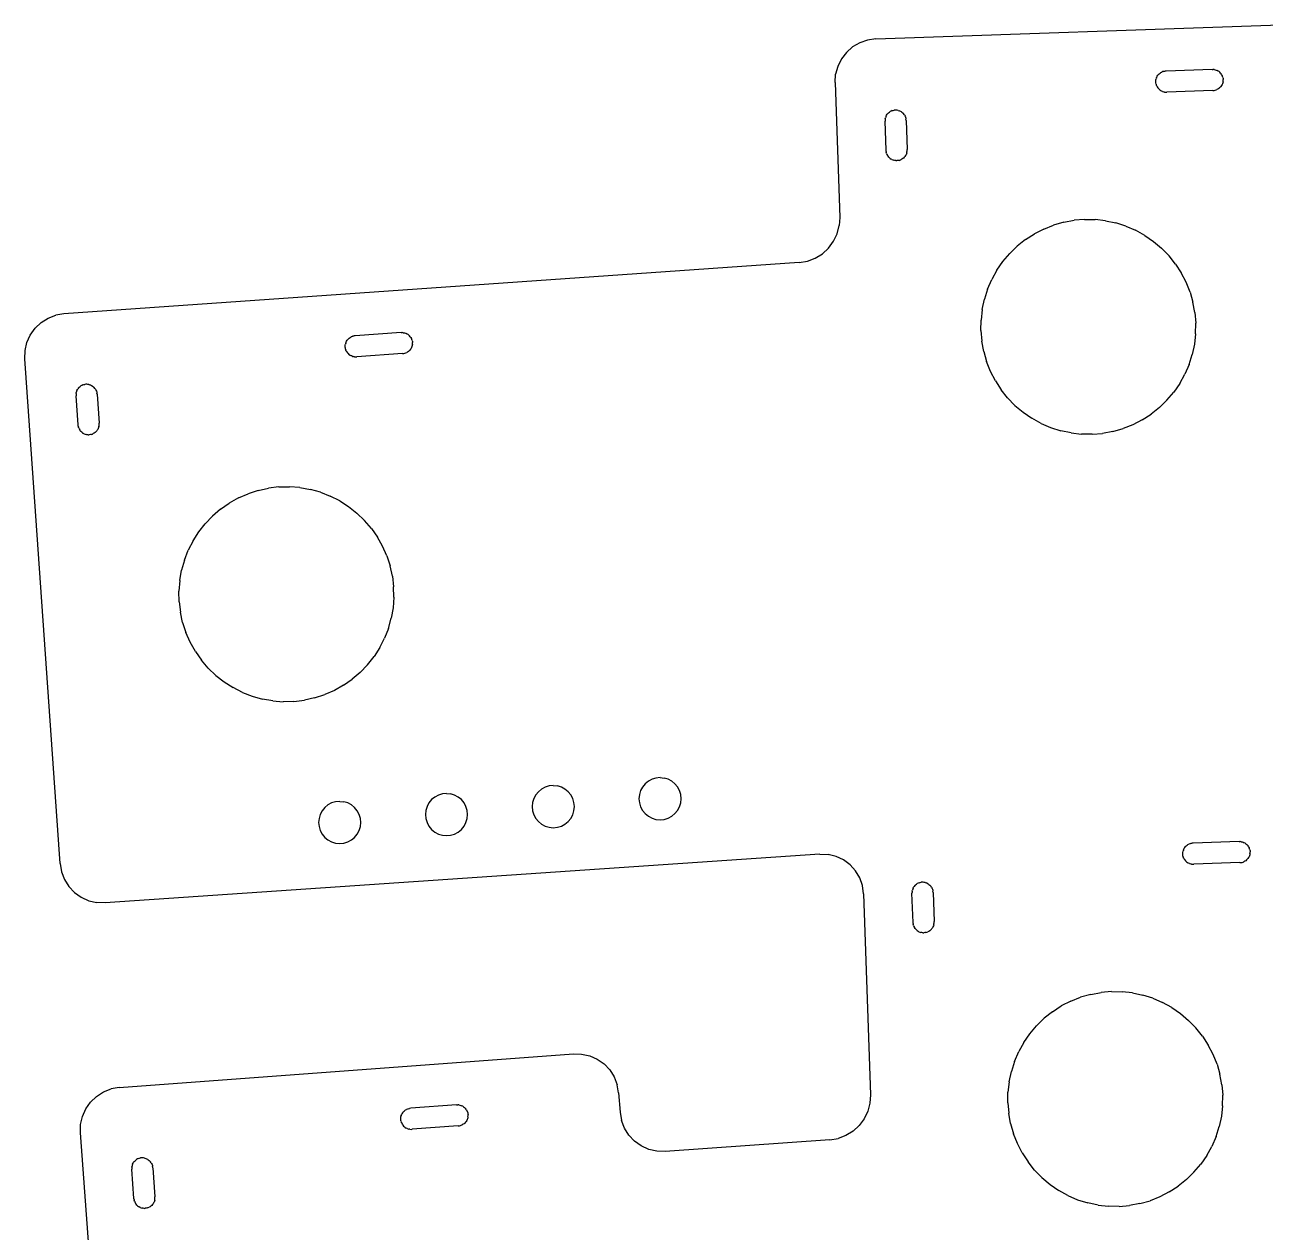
# Model space of a CAD drawing. Extents: x -45 to 62, y -37 to 20.
# Drawn here: x -44.55 to -15.13, y -11.28 to 17.35 of the extents above; entities that cross this region are included whole.
import ezdxf

# ---------------------------------------------------------------- set-up
doc = ezdxf.new("R2010")
doc.units = 0

msp = doc.modelspace()

# ---------------------------------------------------------------- linework, layer by layer
for p, q in [((-24.37, 17.019, 0), (-14.776, 17.354, 0)), ((-24.92, 16.831, 0), (-25.067, 16.701, 0)), ((-24.75, 16.929, 0), (-24.92, 16.831, 0)), ((-24.564, 16.993, 0), (-24.75, 16.929, 0)), ((-24.37, 17.019, 0), (-24.564, 16.993, 0)), ((-25.186, 16.545, 0), (-25.272, 16.369, 0)), ((-25.067, 16.701, 0), (-25.186, 16.545, 0)), ((-25.272, 16.369, 0), (-25.322, 16.18, 0)), ((-17.662, 16.177, 0), (-17.645, 16.194, 0)), ((-17.645, 16.194, 0), (-17.625, 16.21, 0)), ((-17.625, 16.21, 0), (-17.605, 16.223, 0)), ((-17.605, 16.223, 0), (-17.583, 16.234, 0)), ((-17.56, 16.243, 0), (-17.583, 16.234, 0)), ((-17.537, 16.25, 0), (-17.56, 16.243, 0)), ((-17.537, 16.25, 0), (-17.513, 16.255, 0)), ((-17.483, 16.257, 0), (-17.513, 16.255, 0)), ((-16.394, 16.295, 0), (-17.483, 16.257, 0)), ((-16.394, 16.295, 0), (-16.364, 16.295, 0)), ((-16.34, 16.292, 0), (-16.364, 16.295, 0)), ((-16.34, 16.292, 0), (-16.316, 16.287, 0)), ((-16.316, 16.287, 0), (-16.293, 16.279, 0)), ((-16.293, 16.279, 0), (-16.27, 16.27, 0)), ((-16.249, 16.258, 0), (-16.27, 16.27, 0)), ((-16.229, 16.244, 0), (-16.249, 16.258, 0)), ((-16.229, 16.244, 0), (-16.21, 16.228, 0)), ((-16.193, 16.211, 0), (-16.21, 16.228, 0)), ((-16.177, 16.191, 0), (-16.193, 16.211, 0)), ((-16.164, 16.171, 0), (-16.177, 16.191, 0)), ((-25.335, 15.984, 0), (-25.322, 16.18, 0)), ((-25.335, 15.984, 0), (-25.223, 12.788, 0)), ((-17.729, 16.023, 0), (-17.726, 16.047, 0)), ((-17.729, 15.998, 0), (-17.729, 16.023, 0)), ((-17.727, 15.974, 0), (-17.729, 15.998, 0)), ((-17.723, 15.95, 0), (-17.727, 15.974, 0)), ((-17.726, 16.047, 0), (-17.721, 16.071, 0)), ((-17.723, 15.95, 0), (-17.716, 15.926, 0)), ((-17.713, 16.094, 0), (-17.721, 16.071, 0)), ((-17.707, 15.903, 0), (-17.716, 15.926, 0)), ((-17.713, 16.094, 0), (-17.704, 16.117, 0)), ((-17.707, 15.903, 0), (-17.696, 15.882, 0)), ((-17.704, 16.117, 0), (-17.692, 16.138, 0)), ((-17.692, 16.138, 0), (-17.678, 16.159, 0)), ((-17.678, 16.159, 0), (-17.662, 16.177, 0)), ((-16.182, 15.894, 0), (-16.197, 15.875, 0)), ((-16.168, 15.914, 0), (-16.182, 15.894, 0)), ((-16.156, 15.935, 0), (-16.168, 15.914, 0)), ((-16.164, 16.171, 0), (-16.153, 16.149, 0)), ((-16.146, 15.958, 0), (-16.156, 15.935, 0)), ((-16.144, 16.126, 0), (-16.153, 16.149, 0)), ((-16.139, 15.981, 0), (-16.146, 15.958, 0)), ((-16.137, 16.103, 0), (-16.144, 16.126, 0)), ((-16.134, 16.005, 0), (-16.139, 15.981, 0)), ((-16.137, 16.103, 0), (-16.133, 16.079, 0)), ((-16.134, 16.005, 0), (-16.131, 16.03, 0)), ((-16.133, 16.079, 0), (-16.131, 16.054, 0)), ((-16.131, 16.03, 0), (-16.131, 16.054, 0)), ((-17.696, 15.882, 0), (-17.682, 15.861, 0)), ((-17.682, 15.861, 0), (-17.667, 15.842, 0)), ((-17.667, 15.842, 0), (-17.65, 15.824, 0)), ((-17.65, 15.824, 0), (-17.631, 15.809, 0)), ((-17.631, 15.809, 0), (-17.611, 15.795, 0)), ((-17.589, 15.783, 0), (-17.611, 15.795, 0)), ((-17.567, 15.773, 0), (-17.589, 15.783, 0)), ((-17.567, 15.773, 0), (-17.544, 15.766, 0)), ((-17.52, 15.76, 0), (-17.544, 15.766, 0)), ((-17.52, 15.76, 0), (-17.495, 15.758, 0)), ((-17.495, 15.758, 0), (-17.466, 15.757, 0)), ((-16.376, 15.795, 0), (-17.466, 15.757, 0)), ((-16.376, 15.795, 0), (-16.347, 15.798, 0)), ((-16.347, 15.798, 0), (-16.323, 15.802, 0)), ((-16.323, 15.802, 0), (-16.299, 15.809, 0)), ((-16.299, 15.809, 0), (-16.277, 15.818, 0)), ((-16.255, 15.829, 0), (-16.277, 15.818, 0)), ((-16.234, 15.843, 0), (-16.255, 15.829, 0)), ((-16.215, 15.858, 0), (-16.234, 15.843, 0)), ((-16.197, 15.875, 0), (-16.215, 15.858, 0)), ((-24.005, 15.309, 0), (-24.026, 15.298, 0)), ((-23.982, 15.319, 0), (-24.005, 15.309, 0)), ((-23.982, 15.319, 0), (-23.958, 15.325, 0)), ((-23.958, 15.325, 0), (-23.934, 15.33, 0)), ((-23.91, 15.332, 0), (-23.934, 15.33, 0)), ((-23.885, 15.331, 0), (-23.91, 15.332, 0)), ((-23.861, 15.329, 0), (-23.885, 15.331, 0)), ((-23.837, 15.324, 0), (-23.861, 15.329, 0)), ((-23.837, 15.324, 0), (-23.814, 15.316, 0)), ((-23.791, 15.306, 0), (-23.814, 15.316, 0)), ((-23.791, 15.306, 0), (-23.77, 15.295, 0)), ((-24.15, 15.098, 0), (-24.151, 15.069, 0)), ((-24.127, 14.379, 0), (-24.151, 15.069, 0)), ((-24.148, 15.122, 0), (-24.15, 15.098, 0)), ((-24.148, 15.122, 0), (-24.142, 15.146, 0)), ((-24.135, 15.17, 0), (-24.142, 15.146, 0)), ((-24.125, 15.192, 0), (-24.135, 15.17, 0)), ((-24.125, 15.192, 0), (-24.113, 15.214, 0)), ((-24.113, 15.214, 0), (-24.1, 15.234, 0)), ((-24.084, 15.252, 0), (-24.1, 15.234, 0)), ((-24.084, 15.252, 0), (-24.066, 15.27, 0)), ((-24.066, 15.27, 0), (-24.047, 15.285, 0)), ((-24.047, 15.285, 0), (-24.026, 15.298, 0)), ((-23.749, 15.281, 0), (-23.77, 15.295, 0)), ((-23.749, 15.281, 0), (-23.731, 15.265, 0)), ((-23.731, 15.265, 0), (-23.714, 15.247, 0)), ((-23.698, 15.228, 0), (-23.714, 15.247, 0)), ((-23.685, 15.208, 0), (-23.698, 15.228, 0)), ((-23.685, 15.208, 0), (-23.674, 15.186, 0)), ((-23.674, 15.186, 0), (-23.665, 15.163, 0)), ((-23.665, 15.163, 0), (-23.658, 15.139, 0)), ((-23.658, 15.139, 0), (-23.654, 15.115, 0)), ((-23.651, 15.086, 0), (-23.654, 15.115, 0)), ((-23.651, 15.086, 0), (-23.627, 14.396, 0)), ((-24.124, 14.349, 0), (-24.127, 14.379, 0)), ((-24.124, 14.349, 0), (-24.12, 14.325, 0)), ((-24.113, 14.302, 0), (-24.12, 14.325, 0)), ((-24.113, 14.302, 0), (-24.104, 14.279, 0)), ((-24.104, 14.279, 0), (-24.093, 14.257, 0)), ((-24.079, 14.237, 0), (-24.093, 14.257, 0)), ((-24.064, 14.218, 0), (-24.079, 14.237, 0)), ((-24.047, 14.2, 0), (-24.064, 14.218, 0)), ((-24.047, 14.2, 0), (-24.028, 14.184, 0)), ((-24.028, 14.184, 0), (-24.008, 14.17, 0)), ((-23.987, 14.158, 0), (-24.008, 14.17, 0)), ((-23.987, 14.158, 0), (-23.964, 14.149, 0)), ((-23.964, 14.149, 0), (-23.941, 14.141, 0)), ((-23.917, 14.136, 0), (-23.941, 14.141, 0)), ((-23.892, 14.133, 0), (-23.917, 14.136, 0)), ((-23.892, 14.133, 0), (-23.868, 14.133, 0)), ((-23.844, 14.135, 0), (-23.868, 14.133, 0)), ((-23.819, 14.139, 0), (-23.844, 14.135, 0)), ((-23.819, 14.139, 0), (-23.796, 14.146, 0)), ((-23.796, 14.146, 0), (-23.773, 14.155, 0)), ((-23.751, 14.167, 0), (-23.773, 14.155, 0)), ((-23.731, 14.18, 0), (-23.751, 14.167, 0)), ((-23.712, 14.195, 0), (-23.731, 14.18, 0)), ((-23.694, 14.212, 0), (-23.712, 14.195, 0)), ((-23.69, 14.217, 0), (-23.694, 14.212, 0)), ((-23.69, 14.217, 0), (-23.678, 14.231, 0)), ((-23.664, 14.251, 0), (-23.678, 14.231, 0)), ((-23.652, 14.273, 0), (-23.664, 14.251, 0)), ((-23.643, 14.295, 0), (-23.652, 14.273, 0)), ((-23.635, 14.318, 0), (-23.643, 14.295, 0)), ((-23.635, 14.318, 0), (-23.63, 14.342, 0)), ((-23.63, 14.342, 0), (-23.627, 14.367, 0)), ((-23.627, 14.367, 0), (-23.627, 14.396, 0)), ((-25.223, 12.788, 0), (-25.235, 12.591, 0)), ((-19.913, 12.673, 0), (-20.154, 12.603, 0)), ((-19.913, 12.673, 0), (-19.667, 12.718, 0)), ((-19.418, 12.739, 0), (-19.667, 12.718, 0)), ((-19.418, 12.739, 0), (-19.167, 12.735, 0)), ((-18.919, 12.707, 0), (-19.167, 12.735, 0)), ((-18.919, 12.707, 0), (-18.674, 12.655, 0)), ((-18.436, 12.579, 0), (-18.674, 12.655, 0)), ((-25.372, 12.221, 0), (-25.286, 12.4, 0)), ((-25.286, 12.4, 0), (-25.235, 12.591, 0)), ((-20.819, 12.26, 0), (-20.609, 12.396, 0)), ((-20.386, 12.511, 0), (-20.609, 12.396, 0)), ((-20.386, 12.511, 0), (-20.154, 12.603, 0)), ((-18.436, 12.579, 0), (-18.206, 12.48, 0)), ((-17.987, 12.359, 0), (-18.206, 12.48, 0)), ((-17.987, 12.359, 0), (-17.781, 12.217, 0)), ((-25.49, 12.06, 0), (-25.372, 12.221, 0)), ((-21.194, 11.93, 0), (-21.014, 12.104, 0)), ((-20.819, 12.26, 0), (-21.014, 12.104, 0)), ((-17.781, 12.217, 0), (-17.59, 12.056, 0)), ((-25.992, 11.751, 0), (-25.807, 11.821, 0)), ((-25.807, 11.821, 0), (-25.637, 11.926, 0)), ((-25.637, 11.926, 0), (-25.49, 12.06, 0)), ((-21.355, 11.738, 0), (-21.194, 11.93, 0)), ((-17.59, 12.056, 0), (-17.415, 11.876, 0)), ((-17.259, 11.68, 0), (-17.415, 11.876, 0)), ((-26.186, 11.718, 0), (-43.627, 10.498, 0)), ((-26.186, 11.718, 0), (-25.992, 11.751, 0)), ((-21.497, 11.532, 0), (-21.618, 11.313, 0)), ((-21.497, 11.532, 0), (-21.355, 11.738, 0)), ((-17.259, 11.68, 0), (-17.123, 11.47, 0)), ((-21.717, 11.084, 0), (-21.618, 11.313, 0)), ((-17.008, 11.248, 0), (-17.123, 11.47, 0)), ((-16.916, 11.016, 0), (-17.008, 11.248, 0)), ((-21.717, 11.084, 0), (-21.793, 10.845, 0)), ((-16.916, 11.016, 0), (-16.847, 10.775, 0)), ((-21.846, 10.6, 0), (-21.874, 10.352, 0)), ((-21.846, 10.6, 0), (-21.793, 10.845, 0)), ((-16.801, 10.529, 0), (-16.847, 10.775, 0)), ((-44.17, 10.291, 0), (-44.004, 10.396, 0)), ((-44.004, 10.396, 0), (-43.82, 10.466, 0)), ((-43.627, 10.498, 0), (-43.82, 10.466, 0)), ((-21.877, 10.101, 0), (-21.874, 10.352, 0)), ((-16.801, 10.529, 0), (-16.78, 10.28, 0)), ((-44.426, 9.997, 0), (-44.312, 10.157, 0)), ((-44.312, 10.157, 0), (-44.17, 10.291, 0)), ((-35.63, 10.054, 0), (-36.718, 9.978, 0)), ((-35.63, 10.054, 0), (-35.601, 10.054, 0)), ((-35.577, 10.052, 0), (-35.601, 10.054, 0)), ((-35.577, 10.052, 0), (-35.552, 10.048, 0)), ((-35.552, 10.048, 0), (-35.529, 10.041, 0)), ((-35.529, 10.041, 0), (-35.506, 10.032, 0)), ((-35.484, 10.021, 0), (-35.506, 10.032, 0)), ((-35.463, 10.008, 0), (-35.484, 10.021, 0)), ((-35.463, 10.008, 0), (-35.444, 9.993, 0)), ((-21.877, 10.101, 0), (-21.856, 9.852, 0)), ((-16.784, 10.029, 0), (-16.812, 9.781, 0)), ((-16.784, 10.029, 0), (-16.78, 10.28, 0)), ((-44.549, 9.627, 0), (-44.506, 9.818, 0)), ((-44.506, 9.818, 0), (-44.426, 9.997, 0)), ((-36.955, 9.735, 0), (-36.953, 9.759, 0)), ((-36.955, 9.71, 0), (-36.955, 9.735, 0)), ((-36.952, 9.686, 0), (-36.955, 9.71, 0)), ((-36.953, 9.759, 0), (-36.949, 9.783, 0)), ((-36.942, 9.807, 0), (-36.949, 9.783, 0)), ((-36.942, 9.807, 0), (-36.933, 9.83, 0)), ((-36.933, 9.83, 0), (-36.922, 9.852, 0)), ((-36.922, 9.852, 0), (-36.909, 9.872, 0)), ((-36.909, 9.872, 0), (-36.894, 9.892, 0)), ((-36.894, 9.892, 0), (-36.877, 9.909, 0)), ((-36.877, 9.909, 0), (-36.858, 9.925, 0)), ((-36.858, 9.925, 0), (-36.838, 9.939, 0)), ((-36.838, 9.939, 0), (-36.817, 9.951, 0)), ((-36.794, 9.961, 0), (-36.817, 9.951, 0)), ((-36.771, 9.969, 0), (-36.794, 9.961, 0)), ((-36.771, 9.969, 0), (-36.747, 9.974, 0)), ((-36.718, 9.978, 0), (-36.747, 9.974, 0)), ((-35.427, 9.976, 0), (-35.444, 9.993, 0)), ((-35.411, 9.957, 0), (-35.427, 9.976, 0)), ((-35.397, 9.937, 0), (-35.411, 9.957, 0)), ((-35.397, 9.937, 0), (-35.385, 9.916, 0)), ((-35.375, 9.894, 0), (-35.385, 9.916, 0)), ((-35.371, 9.725, 0), (-35.38, 9.702, 0)), ((-35.367, 9.87, 0), (-35.375, 9.894, 0)), ((-35.365, 9.749, 0), (-35.371, 9.725, 0)), ((-35.367, 9.87, 0), (-35.362, 9.846, 0)), ((-35.36, 9.773, 0), (-35.365, 9.749, 0)), ((-35.362, 9.846, 0), (-35.359, 9.822, 0)), ((-35.36, 9.773, 0), (-35.358, 9.797, 0)), ((-35.358, 9.797, 0), (-35.359, 9.822, 0)), ((-21.811, 9.606, 0), (-21.856, 9.852, 0)), ((-16.812, 9.781, 0), (-16.864, 9.536, 0)), ((-44.555, 9.431, 0), (-44.549, 9.627, 0)), ((-43.718, -2.54, 0), (-44.555, 9.431, 0)), ((-36.946, 9.662, 0), (-36.952, 9.686, 0)), ((-36.946, 9.662, 0), (-36.939, 9.639, 0)), ((-36.929, 9.616, 0), (-36.939, 9.639, 0)), ((-36.929, 9.616, 0), (-36.917, 9.595, 0)), ((-36.917, 9.595, 0), (-36.903, 9.575, 0)), ((-36.903, 9.575, 0), (-36.887, 9.556, 0)), ((-36.887, 9.556, 0), (-36.869, 9.539, 0)), ((-36.869, 9.539, 0), (-36.85, 9.524, 0)), ((-36.85, 9.524, 0), (-36.829, 9.511, 0)), ((-36.807, 9.5, 0), (-36.829, 9.511, 0)), ((-36.785, 9.491, 0), (-36.807, 9.5, 0)), ((-36.785, 9.491, 0), (-36.761, 9.484, 0)), ((-36.737, 9.48, 0), (-36.761, 9.484, 0)), ((-36.737, 9.48, 0), (-36.712, 9.478, 0)), ((-36.712, 9.478, 0), (-36.683, 9.479, 0)), ((-35.596, 9.555, 0), (-36.683, 9.479, 0)), ((-35.596, 9.555, 0), (-35.566, 9.558, 0)), ((-35.566, 9.558, 0), (-35.542, 9.564, 0)), ((-35.542, 9.564, 0), (-35.519, 9.571, 0)), ((-35.519, 9.571, 0), (-35.497, 9.581, 0)), ((-35.475, 9.593, 0), (-35.497, 9.581, 0)), ((-35.455, 9.607, 0), (-35.475, 9.593, 0)), ((-35.437, 9.623, 0), (-35.455, 9.607, 0)), ((-35.42, 9.641, 0), (-35.437, 9.623, 0)), ((-35.404, 9.66, 0), (-35.42, 9.641, 0)), ((-35.391, 9.681, 0), (-35.404, 9.66, 0)), ((-35.38, 9.702, 0), (-35.391, 9.681, 0)), ((-21.811, 9.606, 0), (-21.742, 9.366, 0)), ((-16.94, 9.298, 0), (-16.864, 9.536, 0)), ((-21.649, 9.133, 0), (-21.742, 9.366, 0)), ((-21.534, 8.911, 0), (-21.649, 9.133, 0)), ((-16.94, 9.298, 0), (-17.039, 9.068, 0)), ((-43.108, 8.829, 0), (-43.133, 8.826, 0)), ((-43.084, 8.829, 0), (-43.108, 8.829, 0)), ((-43.059, 8.827, 0), (-43.084, 8.829, 0)), ((-43.035, 8.823, 0), (-43.059, 8.827, 0)), ((-21.534, 8.911, 0), (-21.398, 8.701, 0)), ((-17.16, 8.849, 0), (-17.302, 8.643, 0)), ((-17.16, 8.849, 0), (-17.039, 9.068, 0)), ((-43.339, 8.611, 0), (-43.34, 8.587, 0)), ((-43.34, 8.587, 0), (-43.34, 8.557, 0)), ((-43.292, 7.869, 0), (-43.34, 8.557, 0)), ((-43.339, 8.611, 0), (-43.334, 8.635, 0)), ((-43.328, 8.659, 0), (-43.334, 8.635, 0)), ((-43.319, 8.681, 0), (-43.328, 8.659, 0)), ((-43.319, 8.681, 0), (-43.308, 8.703, 0)), ((-43.308, 8.703, 0), (-43.294, 8.724, 0)), ((-43.279, 8.743, 0), (-43.294, 8.724, 0)), ((-43.279, 8.743, 0), (-43.262, 8.761, 0)), ((-43.262, 8.761, 0), (-43.244, 8.777, 0)), ((-43.244, 8.777, 0), (-43.224, 8.791, 0)), ((-43.202, 8.803, 0), (-43.224, 8.791, 0)), ((-43.18, 8.813, 0), (-43.202, 8.803, 0)), ((-43.18, 8.813, 0), (-43.156, 8.82, 0)), ((-43.156, 8.82, 0), (-43.133, 8.826, 0)), ((-43.035, 8.823, 0), (-43.012, 8.816, 0)), ((-42.989, 8.807, 0), (-43.012, 8.816, 0)), ((-42.989, 8.807, 0), (-42.967, 8.796, 0)), ((-42.946, 8.783, 0), (-42.967, 8.796, 0)), ((-42.946, 8.783, 0), (-42.927, 8.768, 0)), ((-42.927, 8.768, 0), (-42.909, 8.751, 0)), ((-42.893, 8.732, 0), (-42.909, 8.751, 0)), ((-42.879, 8.712, 0), (-42.893, 8.732, 0)), ((-42.879, 8.712, 0), (-42.867, 8.691, 0)), ((-42.867, 8.691, 0), (-42.857, 8.668, 0)), ((-42.857, 8.668, 0), (-42.85, 8.645, 0)), ((-42.85, 8.645, 0), (-42.845, 8.621, 0)), ((-42.841, 8.592, 0), (-42.845, 8.621, 0)), ((-42.841, 8.592, 0), (-42.793, 7.903, 0)), ((-21.242, 8.505, 0), (-21.398, 8.701, 0)), ((-17.464, 8.451, 0), (-17.302, 8.643, 0)), ((-21.242, 8.505, 0), (-21.068, 8.326, 0)), ((-21.068, 8.326, 0), (-20.877, 8.164, 0)), ((-17.643, 8.277, 0), (-17.839, 8.121, 0)), ((-17.464, 8.451, 0), (-17.643, 8.277, 0)), ((-20.877, 8.164, 0), (-20.67, 8.022, 0)), ((-20.451, 7.901, 0), (-20.67, 8.022, 0)), ((-18.049, 7.985, 0), (-18.271, 7.87, 0)), ((-18.049, 7.985, 0), (-17.839, 8.121, 0)), ((-43.288, 7.839, 0), (-43.292, 7.869, 0)), ((-43.288, 7.839, 0), (-43.283, 7.815, 0)), ((-43.275, 7.792, 0), (-43.283, 7.815, 0)), ((-43.275, 7.792, 0), (-43.265, 7.77, 0)), ((-43.265, 7.77, 0), (-43.253, 7.748, 0)), ((-43.239, 7.728, 0), (-43.253, 7.748, 0)), ((-43.224, 7.71, 0), (-43.239, 7.728, 0)), ((-43.206, 7.693, 0), (-43.224, 7.71, 0)), ((-43.206, 7.693, 0), (-43.187, 7.677, 0)), ((-43.187, 7.677, 0), (-43.166, 7.664, 0)), ((-43.144, 7.653, 0), (-43.166, 7.664, 0)), ((-43.144, 7.653, 0), (-43.121, 7.644, 0)), ((-42.953, 7.648, 0), (-42.931, 7.658, 0)), ((-42.909, 7.67, 0), (-42.931, 7.658, 0)), ((-42.889, 7.684, 0), (-42.909, 7.67, 0)), ((-42.87, 7.7, 0), (-42.889, 7.684, 0)), ((-42.853, 7.717, 0), (-42.87, 7.7, 0)), ((-42.85, 7.722, 0), (-42.853, 7.717, 0)), ((-42.85, 7.722, 0), (-42.838, 7.737, 0)), ((-42.825, 7.757, 0), (-42.838, 7.737, 0)), ((-42.814, 7.779, 0), (-42.825, 7.757, 0)), ((-42.805, 7.802, 0), (-42.814, 7.779, 0)), ((-42.798, 7.825, 0), (-42.805, 7.802, 0)), ((-42.798, 7.825, 0), (-42.794, 7.85, 0)), ((-42.794, 7.85, 0), (-42.792, 7.874, 0)), ((-42.792, 7.874, 0), (-42.793, 7.903, 0)), ((-20.451, 7.901, 0), (-20.222, 7.802, 0)), ((-20.222, 7.802, 0), (-19.983, 7.726, 0)), ((-19.738, 7.674, 0), (-19.983, 7.726, 0)), ((-19.738, 7.674, 0), (-19.49, 7.646, 0)), ((-19.24, 7.642, 0), (-18.99, 7.663, 0)), ((-18.744, 7.708, 0), (-18.99, 7.663, 0)), ((-18.744, 7.708, 0), (-18.504, 7.778, 0)), ((-18.271, 7.87, 0), (-18.504, 7.778, 0)), ((-43.121, 7.644, 0), (-43.098, 7.638, 0)), ((-43.073, 7.633, 0), (-43.098, 7.638, 0)), ((-43.049, 7.631, 0), (-43.073, 7.633, 0)), ((-43.049, 7.631, 0), (-43.025, 7.632, 0)), ((-43, 7.635, 0), (-43.025, 7.632, 0)), ((-42.976, 7.64, 0), (-43, 7.635, 0)), ((-42.976, 7.64, 0), (-42.953, 7.648, 0)), ((-19.24, 7.642, 0), (-19.49, 7.646, 0)), ((-39.488, 6.132, 0), (-39.259, 6.233, 0)), ((-39.021, 6.311, 0), (-39.259, 6.233, 0)), ((-39.021, 6.311, 0), (-38.777, 6.364, 0)), ((-38.528, 6.394, 0), (-38.777, 6.364, 0)), ((-38.528, 6.394, 0), (-38.278, 6.399, 0)), ((-38.029, 6.38, 0), (-38.278, 6.399, 0)), ((-38.029, 6.38, 0), (-37.782, 6.336, 0)), ((-37.541, 6.269, 0), (-37.782, 6.336, 0)), ((-37.541, 6.269, 0), (-37.308, 6.178, 0)), ((-39.912, 5.867, 0), (-39.706, 6.01, 0)), ((-39.488, 6.132, 0), (-39.706, 6.01, 0)), ((-37.085, 6.064, 0), (-37.308, 6.178, 0)), ((-37.085, 6.064, 0), (-36.874, 5.93, 0)), ((-36.874, 5.93, 0), (-36.678, 5.775, 0)), ((-40.275, 5.523, 0), (-40.102, 5.704, 0)), ((-39.912, 5.867, 0), (-40.102, 5.704, 0)), ((-36.678, 5.775, 0), (-36.497, 5.602, 0)), ((-36.334, 5.412, 0), (-36.497, 5.602, 0)), ((-40.564, 5.116, 0), (-40.43, 5.327, 0)), ((-40.43, 5.327, 0), (-40.275, 5.523, 0)), ((-36.334, 5.412, 0), (-36.191, 5.206, 0)), ((-40.564, 5.116, 0), (-40.678, 4.893, 0)), ((-36.068, 4.988, 0), (-36.191, 5.206, 0)), ((-40.769, 4.659, 0), (-40.678, 4.893, 0)), ((-35.968, 4.759, 0), (-36.068, 4.988, 0)), ((-35.968, 4.759, 0), (-35.89, 4.521, 0)), ((-40.88, 4.172, 0), (-40.836, 4.418, 0)), ((-40.769, 4.659, 0), (-40.836, 4.418, 0)), ((-35.836, 4.277, 0), (-35.89, 4.521, 0)), ((-40.88, 4.172, 0), (-40.899, 3.923, 0)), ((-35.836, 4.277, 0), (-35.807, 4.028, 0)), ((-40.894, 3.672, 0), (-40.899, 3.923, 0)), ((-35.801, 3.778, 0), (-35.807, 4.028, 0)), ((-40.894, 3.672, 0), (-40.865, 3.424, 0)), ((-35.801, 3.778, 0), (-35.821, 3.529, 0)), ((-40.811, 3.18, 0), (-40.865, 3.424, 0)), ((-35.932, 3.041, 0), (-35.865, 3.282, 0)), ((-35.821, 3.529, 0), (-35.865, 3.282, 0)), ((-40.811, 3.18, 0), (-40.733, 2.942, 0)), ((-35.932, 3.041, 0), (-36.023, 2.808, 0)), ((-40.632, 2.712, 0), (-40.733, 2.942, 0)), ((-40.51, 2.494, 0), (-40.632, 2.712, 0)), ((-36.137, 2.585, 0), (-36.023, 2.808, 0)), ((-40.51, 2.494, 0), (-40.367, 2.289, 0)), ((-36.426, 2.177, 0), (-36.271, 2.374, 0)), ((-36.137, 2.585, 0), (-36.271, 2.374, 0)), ((-40.204, 2.099, 0), (-40.367, 2.289, 0)), ((-40.204, 2.099, 0), (-40.023, 1.926, 0)), ((-36.426, 2.177, 0), (-36.599, 1.997, 0)), ((-40.023, 1.926, 0), (-39.827, 1.771, 0)), ((-39.827, 1.771, 0), (-39.616, 1.636, 0)), ((-36.994, 1.691, 0), (-36.789, 1.834, 0)), ((-36.599, 1.997, 0), (-36.789, 1.834, 0)), ((-39.393, 1.523, 0), (-39.616, 1.636, 0)), ((-39.393, 1.523, 0), (-39.16, 1.432, 0)), ((-37.213, 1.568, 0), (-37.442, 1.468, 0)), ((-36.994, 1.691, 0), (-37.213, 1.568, 0)), ((-39.16, 1.432, 0), (-38.919, 1.364, 0)), ((-38.672, 1.321, 0), (-38.919, 1.364, 0)), ((-38.672, 1.321, 0), (-38.423, 1.301, 0)), ((-38.173, 1.307, 0), (-38.423, 1.301, 0)), ((-38.173, 1.307, 0), (-37.924, 1.336, 0)), ((-37.68, 1.39, 0), (-37.924, 1.336, 0)), ((-37.68, 1.39, 0), (-37.442, 1.468, 0)), ((-29.764, -0.584, 0), (-29.84, -0.646, 0)), ((-29.678, -0.537, 0), (-29.764, -0.584, 0)), ((-29.584, -0.509, 0), (-29.678, -0.537, 0)), ((-29.487, -0.499, 0), (-29.584, -0.509, 0)), ((-29.487, -0.499, 0), (-29.389, -0.509, 0)), ((-29.295, -0.537, 0), (-29.389, -0.509, 0)), ((-29.209, -0.584, 0), (-29.295, -0.537, 0)), ((-29.133, -0.646, 0), (-29.209, -0.584, 0)), ((-34.553, -0.875, 0), (-34.65, -0.884, 0)), ((-34.553, -0.875, 0), (-34.455, -0.884, 0)), ((-32.373, -0.833, 0), (-32.435, -0.909, 0)), ((-32.298, -0.771, 0), (-32.373, -0.833, 0)), ((-32.211, -0.725, 0), (-32.298, -0.771, 0)), ((-32.117, -0.697, 0), (-32.211, -0.725, 0)), ((-32.02, -0.687, 0), (-32.117, -0.697, 0)), ((-32.02, -0.687, 0), (-31.922, -0.697, 0)), ((-31.828, -0.725, 0), (-31.922, -0.697, 0)), ((-31.742, -0.771, 0), (-31.828, -0.725, 0)), ((-31.666, -0.833, 0), (-31.742, -0.771, 0)), ((-31.604, -0.909, 0), (-31.666, -0.833, 0)), ((-29.949, -0.808, 0), (-29.977, -0.902, 0)), ((-29.902, -0.722, 0), (-29.949, -0.808, 0)), ((-29.84, -0.646, 0), (-29.902, -0.722, 0)), ((-29.071, -0.721, 0), (-29.133, -0.646, 0)), ((-29.025, -0.808, 0), (-29.071, -0.721, 0)), ((-28.996, -0.902, 0), (-29.025, -0.808, 0)), ((-37.364, -1.147, 0), (-37.439, -1.209, 0)), ((-37.277, -1.1, 0), (-37.364, -1.147, 0)), ((-37.183, -1.072, 0), (-37.277, -1.1, 0)), ((-37.086, -1.062, 0), (-37.183, -1.072, 0)), ((-37.086, -1.062, 0), (-36.988, -1.072, 0)), ((-36.895, -1.1, 0), (-36.988, -1.072, 0)), ((-36.808, -1.146, 0), (-36.895, -1.1, 0)), ((-36.732, -1.209, 0), (-36.808, -1.146, 0)), ((-34.969, -1.097, 0), (-35.015, -1.183, 0)), ((-34.906, -1.021, 0), (-34.969, -1.097, 0)), ((-34.831, -0.959, 0), (-34.906, -1.021, 0)), ((-34.744, -0.913, 0), (-34.831, -0.959, 0)), ((-34.65, -0.884, 0), (-34.744, -0.913, 0)), ((-34.361, -0.913, 0), (-34.455, -0.884, 0)), ((-34.275, -0.959, 0), (-34.361, -0.913, 0)), ((-34.199, -1.021, 0), (-34.275, -0.959, 0)), ((-34.137, -1.097, 0), (-34.199, -1.021, 0)), ((-34.091, -1.183, 0), (-34.137, -1.097, 0)), ((-32.51, -1.089, 0), (-32.52, -1.187, 0)), ((-32.482, -0.996, 0), (-32.51, -1.089, 0)), ((-32.435, -0.909, 0), (-32.482, -0.996, 0)), ((-31.558, -0.996, 0), (-31.604, -0.909, 0)), ((-31.529, -1.089, 0), (-31.558, -0.996, 0)), ((-31.52, -1.187, 0), (-31.529, -1.089, 0)), ((-29.977, -0.902, 0), (-29.987, -0.999, 0)), ((-29.987, -0.999, 0), (-29.977, -1.097, 0)), ((-29.977, -1.097, 0), (-29.949, -1.191, 0)), ((-29.025, -1.191, 0), (-28.996, -1.097, 0)), ((-28.987, -0.999, 0), (-28.996, -0.902, 0)), ((-28.996, -1.097, 0), (-28.987, -0.999, 0)), ((-37.576, -1.465, 0), (-37.586, -1.562, 0)), ((-37.548, -1.371, 0), (-37.576, -1.465, 0)), ((-37.502, -1.284, 0), (-37.548, -1.371, 0)), ((-37.439, -1.209, 0), (-37.502, -1.284, 0)), ((-36.67, -1.284, 0), (-36.732, -1.209, 0)), ((-36.624, -1.371, 0), (-36.67, -1.284, 0)), ((-36.595, -1.465, 0), (-36.624, -1.371, 0)), ((-36.586, -1.562, 0), (-36.595, -1.465, 0)), ((-35.043, -1.277, 0), (-35.053, -1.375, 0)), ((-35.053, -1.375, 0), (-35.043, -1.472, 0)), ((-35.015, -1.183, 0), (-35.043, -1.277, 0)), ((-34.062, -1.277, 0), (-34.091, -1.183, 0)), ((-34.053, -1.375, 0), (-34.062, -1.277, 0)), ((-34.062, -1.472, 0), (-34.053, -1.375, 0)), ((-32.52, -1.187, 0), (-32.51, -1.285, 0)), ((-32.51, -1.285, 0), (-32.482, -1.378, 0)), ((-32.482, -1.378, 0), (-32.435, -1.465, 0)), ((-32.435, -1.465, 0), (-32.373, -1.541, 0)), ((-31.666, -1.54, 0), (-31.604, -1.465, 0)), ((-31.604, -1.465, 0), (-31.558, -1.378, 0)), ((-31.558, -1.378, 0), (-31.529, -1.284, 0)), ((-31.529, -1.284, 0), (-31.52, -1.187, 0)), ((-29.949, -1.191, 0), (-29.902, -1.277, 0)), ((-29.902, -1.277, 0), (-29.84, -1.353, 0)), ((-29.84, -1.353, 0), (-29.764, -1.415, 0)), ((-29.764, -1.415, 0), (-29.678, -1.461, 0)), ((-29.678, -1.461, 0), (-29.584, -1.49, 0)), ((-29.389, -1.49, 0), (-29.295, -1.461, 0)), ((-29.295, -1.461, 0), (-29.209, -1.415, 0)), ((-29.209, -1.415, 0), (-29.133, -1.353, 0)), ((-29.133, -1.353, 0), (-29.071, -1.277, 0)), ((-29.071, -1.277, 0), (-29.025, -1.191, 0)), ((-37.586, -1.562, 0), (-37.576, -1.66, 0)), ((-37.576, -1.66, 0), (-37.548, -1.754, 0)), ((-37.548, -1.754, 0), (-37.502, -1.84, 0)), ((-36.67, -1.84, 0), (-36.624, -1.754, 0)), ((-36.624, -1.754, 0), (-36.595, -1.66, 0)), ((-36.595, -1.66, 0), (-36.586, -1.562, 0)), ((-35.043, -1.472, 0), (-35.015, -1.566, 0)), ((-35.015, -1.566, 0), (-34.969, -1.652, 0)), ((-34.969, -1.652, 0), (-34.906, -1.728, 0)), ((-34.906, -1.728, 0), (-34.831, -1.79, 0)), ((-34.275, -1.79, 0), (-34.199, -1.728, 0)), ((-34.199, -1.728, 0), (-34.137, -1.652, 0)), ((-34.137, -1.652, 0), (-34.091, -1.566, 0)), ((-34.091, -1.566, 0), (-34.062, -1.472, 0)), ((-32.373, -1.541, 0), (-32.298, -1.603, 0)), ((-32.298, -1.603, 0), (-32.211, -1.649, 0)), ((-32.211, -1.649, 0), (-32.117, -1.677, 0)), ((-32.117, -1.677, 0), (-32.02, -1.687, 0)), ((-32.02, -1.687, 0), (-31.922, -1.677, 0)), ((-31.922, -1.677, 0), (-31.828, -1.649, 0)), ((-31.828, -1.649, 0), (-31.742, -1.603, 0)), ((-31.742, -1.603, 0), (-31.666, -1.54, 0)), ((-29.584, -1.49, 0), (-29.487, -1.499, 0)), ((-29.487, -1.499, 0), (-29.389, -1.49, 0)), ((-37.502, -1.84, 0), (-37.439, -1.916, 0)), ((-37.439, -1.916, 0), (-37.364, -1.978, 0)), ((-37.364, -1.978, 0), (-37.277, -2.024, 0)), ((-37.277, -2.024, 0), (-37.183, -2.053, 0)), ((-37.183, -2.053, 0), (-37.086, -2.062, 0)), ((-37.086, -2.062, 0), (-36.988, -2.053, 0)), ((-36.988, -2.053, 0), (-36.894, -2.024, 0)), ((-36.894, -2.024, 0), (-36.808, -1.978, 0)), ((-36.808, -1.978, 0), (-36.732, -1.916, 0)), ((-36.732, -1.916, 0), (-36.67, -1.84, 0)), ((-34.831, -1.79, 0), (-34.744, -1.837, 0)), ((-34.744, -1.837, 0), (-34.65, -1.865, 0)), ((-34.65, -1.865, 0), (-34.553, -1.875, 0)), ((-34.553, -1.875, 0), (-34.455, -1.865, 0)), ((-34.455, -1.865, 0), (-34.361, -1.837, 0)), ((-34.361, -1.837, 0), (-34.275, -1.79, 0)), ((-16.897, -2.061, 0), (-16.873, -2.057, 0)), ((-16.843, -2.054, 0), (-16.873, -2.057, 0)), ((-15.754, -2.016, 0), (-16.843, -2.054, 0)), ((-15.754, -2.016, 0), (-15.724, -2.017, 0)), ((-15.7, -2.02, 0), (-15.724, -2.017, 0)), ((-15.7, -2.02, 0), (-15.676, -2.025, 0)), ((-15.676, -2.025, 0), (-15.653, -2.032, 0)), ((-15.653, -2.032, 0), (-15.63, -2.042, 0)), ((-15.609, -2.054, 0), (-15.63, -2.042, 0)), ((-15.589, -2.068, 0), (-15.609, -2.054, 0)), ((-25.695, -2.317, 0), (-42.65, -3.468, 0)), ((-25.695, -2.317, 0), (-25.5, -2.324, 0)), ((-25.311, -2.369, 0), (-25.5, -2.324, 0)), ((-17.089, -2.289, 0), (-17.086, -2.264, 0)), ((-17.089, -2.313, 0), (-17.089, -2.289, 0)), ((-17.087, -2.338, 0), (-17.089, -2.313, 0)), ((-17.083, -2.362, 0), (-17.087, -2.338, 0)), ((-17.086, -2.264, 0), (-17.081, -2.24, 0)), ((-17.074, -2.217, 0), (-17.081, -2.24, 0)), ((-17.074, -2.217, 0), (-17.064, -2.194, 0)), ((-17.064, -2.194, 0), (-17.052, -2.173, 0)), ((-17.052, -2.173, 0), (-17.038, -2.153, 0)), ((-17.038, -2.153, 0), (-17.022, -2.134, 0)), ((-17.022, -2.134, 0), (-17.005, -2.117, 0)), ((-17.005, -2.117, 0), (-16.985, -2.102, 0)), ((-16.985, -2.102, 0), (-16.965, -2.088, 0)), ((-16.965, -2.088, 0), (-16.943, -2.077, 0)), ((-16.92, -2.068, 0), (-16.943, -2.077, 0)), ((-16.897, -2.061, 0), (-16.92, -2.068, 0)), ((-15.589, -2.068, 0), (-15.57, -2.083, 0)), ((-15.553, -2.101, 0), (-15.57, -2.083, 0)), ((-15.538, -2.12, 0), (-15.553, -2.101, 0)), ((-15.524, -2.141, 0), (-15.538, -2.12, 0)), ((-15.524, -2.141, 0), (-15.513, -2.162, 0)), ((-15.506, -2.353, 0), (-15.516, -2.376, 0)), ((-15.504, -2.185, 0), (-15.513, -2.162, 0)), ((-15.499, -2.33, 0), (-15.506, -2.353, 0)), ((-15.497, -2.209, 0), (-15.504, -2.185, 0)), ((-15.494, -2.306, 0), (-15.499, -2.33, 0)), ((-15.497, -2.209, 0), (-15.493, -2.233, 0)), ((-15.494, -2.306, 0), (-15.491, -2.282, 0)), ((-15.493, -2.233, 0), (-15.491, -2.257, 0)), ((-15.491, -2.282, 0), (-15.491, -2.257, 0)), ((-43.718, -2.54, 0), (-43.685, -2.733, 0)), ((-25.135, -2.45, 0), (-25.311, -2.369, 0)), ((-24.979, -2.565, 0), (-25.135, -2.45, 0)), ((-24.85, -2.708, 0), (-24.979, -2.565, 0)), ((-17.083, -2.362, 0), (-17.076, -2.385, 0)), ((-17.067, -2.408, 0), (-17.076, -2.385, 0)), ((-17.067, -2.408, 0), (-17.056, -2.43, 0)), ((-17.056, -2.43, 0), (-17.042, -2.45, 0)), ((-17.042, -2.45, 0), (-17.027, -2.47, 0)), ((-17.027, -2.47, 0), (-17.01, -2.487, 0)), ((-17.01, -2.487, 0), (-16.991, -2.503, 0)), ((-16.991, -2.503, 0), (-16.971, -2.517, 0)), ((-16.95, -2.529, 0), (-16.971, -2.517, 0)), ((-16.927, -2.538, 0), (-16.95, -2.529, 0)), ((-16.927, -2.538, 0), (-16.904, -2.546, 0)), ((-16.88, -2.551, 0), (-16.904, -2.546, 0)), ((-16.88, -2.551, 0), (-16.855, -2.554, 0)), ((-16.855, -2.554, 0), (-16.826, -2.554, 0)), ((-15.736, -2.516, 0), (-16.826, -2.554, 0)), ((-15.736, -2.516, 0), (-15.707, -2.514, 0)), ((-15.707, -2.514, 0), (-15.683, -2.509, 0)), ((-15.683, -2.509, 0), (-15.659, -2.502, 0)), ((-15.659, -2.502, 0), (-15.637, -2.493, 0)), ((-15.615, -2.482, 0), (-15.637, -2.493, 0)), ((-15.594, -2.469, 0), (-15.615, -2.482, 0)), ((-15.575, -2.453, 0), (-15.594, -2.469, 0)), ((-15.558, -2.436, 0), (-15.575, -2.453, 0)), ((-15.542, -2.418, 0), (-15.558, -2.436, 0)), ((-15.528, -2.397, 0), (-15.542, -2.418, 0)), ((-15.516, -2.376, 0), (-15.528, -2.397, 0)), ((-43.685, -2.733, 0), (-43.615, -2.916, 0)), ((-43.615, -2.916, 0), (-43.511, -3.082, 0)), ((-24.752, -2.875, 0), (-24.85, -2.708, 0)), ((-24.688, -3.059, 0), (-24.752, -2.875, 0)), ((-43.511, -3.082, 0), (-43.376, -3.225, 0)), ((-43.376, -3.225, 0), (-43.216, -3.338, 0)), ((-24.662, -3.253, 0), (-24.688, -3.059, 0)), ((-23.51, -3.213, 0), (-23.511, -3.243, 0)), ((-23.508, -3.189, 0), (-23.51, -3.213, 0)), ((-23.508, -3.189, 0), (-23.503, -3.165, 0)), ((-23.495, -3.142, 0), (-23.503, -3.165, 0)), ((-23.485, -3.119, 0), (-23.495, -3.142, 0)), ((-23.485, -3.119, 0), (-23.474, -3.098, 0)), ((-23.474, -3.098, 0), (-23.46, -3.078, 0)), ((-23.444, -3.059, 0), (-23.46, -3.078, 0)), ((-23.444, -3.059, 0), (-23.426, -3.042, 0)), ((-23.426, -3.042, 0), (-23.407, -3.027, 0)), ((-23.407, -3.027, 0), (-23.387, -3.013, 0)), ((-23.365, -3.002, 0), (-23.387, -3.013, 0)), ((-23.342, -2.993, 0), (-23.365, -3.002, 0)), ((-23.342, -2.993, 0), (-23.318, -2.986, 0)), ((-23.318, -2.986, 0), (-23.294, -2.982, 0)), ((-23.27, -2.98, 0), (-23.294, -2.982, 0)), ((-23.245, -2.98, 0), (-23.27, -2.98, 0)), ((-23.221, -2.983, 0), (-23.245, -2.98, 0)), ((-23.197, -2.988, 0), (-23.221, -2.983, 0)), ((-23.197, -2.988, 0), (-23.174, -2.995, 0)), ((-23.151, -3.005, 0), (-23.174, -2.995, 0)), ((-23.151, -3.005, 0), (-23.13, -3.017, 0)), ((-23.11, -3.031, 0), (-23.13, -3.017, 0)), ((-23.11, -3.031, 0), (-23.091, -3.047, 0)), ((-23.091, -3.047, 0), (-23.074, -3.064, 0)), ((-23.058, -3.083, 0), (-23.074, -3.064, 0)), ((-23.045, -3.104, 0), (-23.058, -3.083, 0)), ((-23.045, -3.104, 0), (-23.034, -3.126, 0)), ((-23.034, -3.126, 0), (-23.025, -3.148, 0)), ((-23.025, -3.148, 0), (-23.018, -3.172, 0)), ((-23.018, -3.172, 0), (-23.014, -3.196, 0)), ((-23.011, -3.225, 0), (-23.014, -3.196, 0)), ((-23.011, -3.225, 0), (-22.987, -3.915, 0)), ((-43.216, -3.338, 0), (-43.037, -3.418, 0)), ((-43.037, -3.418, 0), (-42.846, -3.462, 0)), ((-42.65, -3.468, 0), (-42.846, -3.462, 0)), ((-24.662, -3.253, 0), (-24.496, -8.022, 0)), ((-23.487, -3.933, 0), (-23.511, -3.243, 0)), ((-23.484, -3.962, 0), (-23.487, -3.933, 0)), ((-23.484, -3.962, 0), (-23.48, -3.986, 0)), ((-23.473, -4.01, 0), (-23.48, -3.986, 0)), ((-23.473, -4.01, 0), (-23.464, -4.032, 0)), ((-23.464, -4.032, 0), (-23.453, -4.054, 0)), ((-23.439, -4.075, 0), (-23.453, -4.054, 0)), ((-23.424, -4.094, 0), (-23.439, -4.075, 0)), ((-23.407, -4.111, 0), (-23.424, -4.094, 0)), ((-23.407, -4.111, 0), (-23.388, -4.127, 0)), ((-23.072, -4.116, 0), (-23.091, -4.132, 0)), ((-23.054, -4.099, 0), (-23.072, -4.116, 0)), ((-23.05, -4.095, 0), (-23.054, -4.099, 0)), ((-23.05, -4.095, 0), (-23.038, -4.08, 0)), ((-23.024, -4.06, 0), (-23.038, -4.08, 0)), ((-23.013, -4.039, 0), (-23.024, -4.06, 0)), ((-23.003, -4.016, 0), (-23.013, -4.039, 0)), ((-22.995, -3.993, 0), (-23.003, -4.016, 0)), ((-22.995, -3.993, 0), (-22.99, -3.969, 0)), ((-22.99, -3.969, 0), (-22.987, -3.945, 0)), ((-22.987, -3.945, 0), (-22.987, -3.915, 0)), ((-23.388, -4.127, 0), (-23.368, -4.141, 0)), ((-23.347, -4.153, 0), (-23.368, -4.141, 0)), ((-23.347, -4.153, 0), (-23.324, -4.163, 0)), ((-23.324, -4.163, 0), (-23.301, -4.17, 0)), ((-23.277, -4.175, 0), (-23.301, -4.17, 0)), ((-23.253, -4.178, 0), (-23.277, -4.175, 0)), ((-23.253, -4.178, 0), (-23.228, -4.178, 0)), ((-23.204, -4.176, 0), (-23.228, -4.178, 0)), ((-23.18, -4.172, 0), (-23.204, -4.176, 0)), ((-23.18, -4.172, 0), (-23.156, -4.165, 0)), ((-23.156, -4.165, 0), (-23.133, -4.156, 0)), ((-23.111, -4.145, 0), (-23.133, -4.156, 0)), ((-23.091, -4.132, 0), (-23.111, -4.145, 0)), ((-18.778, -5.572, 0), (-19.027, -5.593, 0)), ((-18.778, -5.572, 0), (-18.528, -5.576, 0)), ((-18.279, -5.604, 0), (-18.528, -5.576, 0)), ((-19.746, -5.801, 0), (-19.969, -5.915, 0)), ((-19.746, -5.801, 0), (-19.514, -5.708, 0)), ((-19.273, -5.639, 0), (-19.514, -5.708, 0)), ((-19.273, -5.639, 0), (-19.027, -5.593, 0)), ((-18.279, -5.604, 0), (-18.034, -5.656, 0)), ((-17.796, -5.732, 0), (-18.034, -5.656, 0)), ((-17.796, -5.732, 0), (-17.566, -5.831, 0)), ((-17.347, -5.952, 0), (-17.566, -5.831, 0)), ((-20.179, -6.051, 0), (-20.374, -6.207, 0)), ((-20.179, -6.051, 0), (-19.969, -5.915, 0)), ((-17.347, -5.952, 0), (-17.141, -6.094, 0)), ((-17.141, -6.094, 0), (-16.95, -6.256, 0)), ((-20.715, -6.573, 0), (-20.554, -6.382, 0)), ((-20.554, -6.382, 0), (-20.374, -6.207, 0)), ((-16.95, -6.256, 0), (-16.775, -6.435, 0)), ((-16.619, -6.631, 0), (-16.775, -6.435, 0)), ((-20.857, -6.779, 0), (-20.715, -6.573, 0)), ((-16.619, -6.631, 0), (-16.483, -6.841, 0)), ((-42.313, -7.849, 0), (-31.543, -7.052, 0)), ((-31.543, -7.052, 0), (-31.347, -7.056, 0)), ((-31.347, -7.056, 0), (-31.155, -7.099, 0)), ((-21.077, -7.228, 0), (-20.978, -6.998, 0)), ((-20.857, -6.779, 0), (-20.978, -6.998, 0)), ((-16.368, -7.063, 0), (-16.483, -6.841, 0)), ((-31.155, -7.099, 0), (-30.976, -7.179, 0)), ((-30.976, -7.179, 0), (-30.816, -7.291, 0)), ((-30.816, -7.291, 0), (-30.681, -7.433, 0)), ((-21.077, -7.228, 0), (-21.153, -7.466, 0)), ((-16.276, -7.296, 0), (-16.368, -7.063, 0)), ((-16.276, -7.296, 0), (-16.207, -7.536, 0)), ((-30.681, -7.433, 0), (-30.576, -7.599, 0)), ((-30.576, -7.599, 0), (-30.505, -7.782, 0)), ((-21.206, -7.711, 0), (-21.153, -7.466, 0)), ((-16.161, -7.782, 0), (-16.207, -7.536, 0)), ((-42.689, -7.954, 0), (-42.506, -7.883, 0)), ((-42.313, -7.849, 0), (-42.506, -7.883, 0)), ((-30.471, -7.975, 0), (-30.505, -7.782, 0)), ((-21.206, -7.711, 0), (-21.234, -7.96, 0)), ((-16.161, -7.782, 0), (-16.14, -8.032, 0)), ((-43.109, -8.354, 0), (-42.997, -8.194, 0)), ((-42.997, -8.194, 0), (-42.855, -8.059, 0)), ((-42.855, -8.059, 0), (-42.689, -7.954, 0)), ((-30.471, -7.975, 0), (-30.437, -8.437, 0)), ((-24.508, -8.218, 0), (-24.558, -8.41, 0)), ((-24.496, -8.022, 0), (-24.508, -8.218, 0)), ((-21.237, -8.21, 0), (-21.234, -7.96, 0)), ((-21.237, -8.21, 0), (-21.216, -8.459, 0)), ((-16.144, -8.282, 0), (-16.14, -8.032, 0)), ((-43.189, -8.533, 0), (-43.109, -8.354, 0)), ((-35.625, -8.513, 0), (-35.632, -8.537, 0)), ((-35.625, -8.513, 0), (-35.616, -8.49, 0)), ((-35.616, -8.49, 0), (-35.605, -8.469, 0)), ((-35.605, -8.469, 0), (-35.592, -8.448, 0)), ((-35.592, -8.448, 0), (-35.577, -8.428, 0)), ((-35.577, -8.428, 0), (-35.56, -8.411, 0)), ((-35.56, -8.411, 0), (-35.542, -8.395, 0)), ((-35.542, -8.395, 0), (-35.522, -8.381, 0)), ((-35.522, -8.381, 0), (-35.5, -8.368, 0)), ((-35.478, -8.359, 0), (-35.5, -8.368, 0)), ((-35.455, -8.351, 0), (-35.478, -8.359, 0)), ((-35.455, -8.351, 0), (-35.431, -8.345, 0)), ((-35.402, -8.342, 0), (-35.431, -8.345, 0)), ((-34.314, -8.261, 0), (-35.402, -8.342, 0)), ((-34.314, -8.261, 0), (-34.285, -8.261, 0)), ((-34.261, -8.262, 0), (-34.285, -8.261, 0)), ((-34.261, -8.262, 0), (-34.236, -8.267, 0)), ((-34.236, -8.267, 0), (-34.213, -8.273, 0)), ((-34.213, -8.273, 0), (-34.19, -8.282, 0)), ((-34.168, -8.293, 0), (-34.19, -8.282, 0)), ((-34.147, -8.306, 0), (-34.168, -8.293, 0)), ((-34.147, -8.306, 0), (-34.128, -8.321, 0)), ((-34.11, -8.338, 0), (-34.128, -8.321, 0)), ((-34.094, -8.357, 0), (-34.11, -8.338, 0)), ((-34.08, -8.377, 0), (-34.094, -8.357, 0)), ((-34.08, -8.377, 0), (-34.068, -8.398, 0)), ((-34.058, -8.42, 0), (-34.068, -8.398, 0)), ((-34.05, -8.444, 0), (-34.058, -8.42, 0)), ((-34.05, -8.444, 0), (-34.045, -8.467, 0)), ((-34.045, -8.467, 0), (-34.042, -8.492, 0)), ((-34.043, -8.541, 0), (-34.041, -8.516, 0)), ((-34.041, -8.516, 0), (-34.042, -8.492, 0)), ((-30.437, -8.437, 0), (-30.404, -8.63, 0)), ((-24.558, -8.41, 0), (-24.644, -8.589, 0)), ((-21.171, -8.705, 0), (-21.216, -8.459, 0)), ((-16.172, -8.531, 0), (-16.224, -8.775, 0)), ((-16.144, -8.282, 0), (-16.172, -8.531, 0)), ((-43.236, -8.921, 0), (-43.232, -8.725, 0)), ((-43.232, -8.725, 0), (-43.189, -8.533, 0)), ((-35.638, -8.585, 0), (-35.636, -8.561, 0)), ((-35.637, -8.61, 0), (-35.638, -8.585, 0)), ((-35.634, -8.634, 0), (-35.637, -8.61, 0)), ((-35.636, -8.561, 0), (-35.632, -8.537, 0)), ((-35.629, -8.658, 0), (-35.634, -8.634, 0)), ((-35.629, -8.658, 0), (-35.621, -8.682, 0)), ((-35.611, -8.704, 0), (-35.621, -8.682, 0)), ((-35.611, -8.704, 0), (-35.599, -8.725, 0)), ((-35.599, -8.725, 0), (-35.585, -8.745, 0)), ((-35.585, -8.745, 0), (-35.569, -8.764, 0)), ((-35.569, -8.764, 0), (-35.551, -8.781, 0)), ((-35.551, -8.781, 0), (-35.532, -8.796, 0)), ((-35.532, -8.796, 0), (-35.511, -8.809, 0)), ((-35.489, -8.82, 0), (-35.511, -8.809, 0)), ((-35.466, -8.829, 0), (-35.489, -8.82, 0)), ((-34.278, -8.76, 0), (-35.365, -8.84, 0)), ((-34.278, -8.76, 0), (-34.248, -8.756, 0)), ((-34.248, -8.756, 0), (-34.224, -8.751, 0)), ((-34.224, -8.751, 0), (-34.201, -8.743, 0)), ((-34.201, -8.743, 0), (-34.179, -8.733, 0)), ((-34.157, -8.721, 0), (-34.179, -8.733, 0)), ((-34.137, -8.707, 0), (-34.157, -8.721, 0)), ((-34.119, -8.691, 0), (-34.137, -8.707, 0)), ((-34.102, -8.673, 0), (-34.119, -8.691, 0)), ((-34.087, -8.654, 0), (-34.102, -8.673, 0)), ((-34.074, -8.633, 0), (-34.087, -8.654, 0)), ((-34.063, -8.611, 0), (-34.074, -8.633, 0)), ((-34.054, -8.589, 0), (-34.063, -8.611, 0)), ((-34.047, -8.565, 0), (-34.054, -8.589, 0)), ((-34.043, -8.541, 0), (-34.047, -8.565, 0)), ((-30.333, -8.813, 0), (-30.404, -8.63, 0)), ((-30.228, -8.979, 0), (-30.333, -8.813, 0)), ((-24.763, -8.749, 0), (-24.91, -8.884, 0)), ((-24.644, -8.589, 0), (-24.763, -8.749, 0)), ((-21.171, -8.705, 0), (-21.102, -8.946, 0)), ((-16.3, -9.014, 0), (-16.224, -8.775, 0)), ((-42.35, -20.888, 0), (-43.236, -8.921, 0)), ((-35.466, -8.829, 0), (-35.443, -8.835, 0)), ((-35.419, -8.839, 0), (-35.443, -8.835, 0)), ((-35.419, -8.839, 0), (-35.394, -8.841, 0)), ((-35.394, -8.841, 0), (-35.365, -8.84, 0)), ((-30.093, -9.122, 0), (-30.228, -8.979, 0)), ((-25.458, -9.091, 0), (-29.366, -9.365, 0)), ((-25.458, -9.091, 0), (-25.264, -9.058, 0)), ((-25.079, -8.989, 0), (-25.264, -9.058, 0)), ((-24.91, -8.884, 0), (-25.079, -8.989, 0)), ((-21.009, -9.178, 0), (-21.102, -8.946, 0)), ((-16.3, -9.014, 0), (-16.399, -9.244, 0)), ((-29.932, -9.235, 0), (-30.093, -9.122, 0)), ((-29.753, -9.315, 0), (-29.932, -9.235, 0)), ((-29.562, -9.359, 0), (-29.753, -9.315, 0)), ((-29.366, -9.365, 0), (-29.562, -9.359, 0)), ((-20.894, -9.401, 0), (-21.009, -9.178, 0)), ((-20.894, -9.401, 0), (-20.758, -9.611, 0)), ((-16.52, -9.463, 0), (-16.399, -9.244, 0)), ((-42.006, -9.688, 0), (-42.012, -9.711, 0)), ((-41.997, -9.665, 0), (-42.006, -9.688, 0)), ((-41.997, -9.665, 0), (-41.986, -9.643, 0)), ((-41.986, -9.643, 0), (-41.973, -9.622, 0)), ((-41.958, -9.603, 0), (-41.973, -9.622, 0)), ((-41.958, -9.603, 0), (-41.941, -9.585, 0)), ((-41.941, -9.585, 0), (-41.922, -9.569, 0)), ((-41.922, -9.569, 0), (-41.902, -9.555, 0)), ((-41.881, -9.543, 0), (-41.902, -9.555, 0)), ((-41.859, -9.533, 0), (-41.881, -9.543, 0)), ((-41.859, -9.533, 0), (-41.835, -9.525, 0)), ((-41.835, -9.525, 0), (-41.812, -9.52, 0)), ((-41.787, -9.517, 0), (-41.812, -9.52, 0)), ((-41.763, -9.516, 0), (-41.787, -9.517, 0)), ((-41.738, -9.518, 0), (-41.763, -9.516, 0)), ((-41.714, -9.522, 0), (-41.738, -9.518, 0)), ((-41.714, -9.522, 0), (-41.69, -9.529, 0)), ((-41.668, -9.538, 0), (-41.69, -9.529, 0)), ((-41.668, -9.538, 0), (-41.646, -9.549, 0)), ((-41.625, -9.562, 0), (-41.646, -9.549, 0)), ((-41.625, -9.562, 0), (-41.606, -9.577, 0)), ((-41.606, -9.577, 0), (-41.588, -9.594, 0)), ((-41.572, -9.612, 0), (-41.588, -9.594, 0)), ((-41.558, -9.632, 0), (-41.572, -9.612, 0)), ((-41.558, -9.632, 0), (-41.546, -9.654, 0)), ((-41.546, -9.654, 0), (-41.536, -9.676, 0)), ((-41.536, -9.676, 0), (-41.528, -9.699, 0)), ((-41.528, -9.699, 0), (-41.523, -9.723, 0)), ((-20.602, -9.806, 0), (-20.758, -9.611, 0)), ((-16.824, -9.86, 0), (-16.662, -9.669, 0)), ((-16.52, -9.463, 0), (-16.662, -9.669, 0)), ((-42.017, -9.736, 0), (-42.018, -9.76, 0)), ((-42.018, -9.76, 0), (-42.018, -9.789, 0)), ((-41.967, -10.478, 0), (-42.018, -9.789, 0)), ((-42.017, -9.736, 0), (-42.012, -9.711, 0)), ((-41.519, -9.753, 0), (-41.523, -9.723, 0)), ((-41.519, -9.753, 0), (-41.468, -10.441, 0)), ((-20.602, -9.806, 0), (-20.428, -9.986, 0)), ((-20.428, -9.986, 0), (-20.237, -10.147, 0)), ((-16.824, -9.86, 0), (-17.003, -10.034, 0)), ((-20.237, -10.147, 0), (-20.031, -10.289, 0)), ((-19.812, -10.41, 0), (-20.031, -10.289, 0)), ((-17.409, -10.326, 0), (-17.199, -10.19, 0)), ((-17.003, -10.034, 0), (-17.199, -10.19, 0)), ((-41.963, -10.507, 0), (-41.967, -10.478, 0)), ((-41.963, -10.507, 0), (-41.958, -10.531, 0)), ((-41.95, -10.554, 0), (-41.958, -10.531, 0)), ((-41.95, -10.554, 0), (-41.94, -10.577, 0)), ((-41.94, -10.577, 0), (-41.928, -10.598, 0)), ((-41.5, -10.587, 0), (-41.513, -10.608, 0)), ((-41.489, -10.565, 0), (-41.5, -10.587, 0)), ((-41.48, -10.542, 0), (-41.489, -10.565, 0)), ((-41.473, -10.519, 0), (-41.48, -10.542, 0)), ((-41.473, -10.519, 0), (-41.469, -10.495, 0)), ((-41.469, -10.495, 0), (-41.467, -10.47, 0)), ((-41.467, -10.47, 0), (-41.468, -10.441, 0)), ((-19.812, -10.41, 0), (-19.582, -10.509, 0)), ((-19.582, -10.509, 0), (-19.343, -10.585, 0)), ((-19.099, -10.638, 0), (-19.343, -10.585, 0)), ((-18.104, -10.603, 0), (-17.864, -10.534, 0)), ((-17.631, -10.441, 0), (-17.864, -10.534, 0)), ((-17.409, -10.326, 0), (-17.631, -10.441, 0)), ((-41.914, -10.618, 0), (-41.928, -10.598, 0)), ((-41.898, -10.636, 0), (-41.914, -10.618, 0)), ((-41.88, -10.653, 0), (-41.898, -10.636, 0)), ((-41.88, -10.653, 0), (-41.861, -10.668, 0)), ((-41.861, -10.668, 0), (-41.84, -10.682, 0)), ((-41.818, -10.693, 0), (-41.84, -10.682, 0)), ((-41.818, -10.693, 0), (-41.795, -10.701, 0)), ((-41.795, -10.701, 0), (-41.772, -10.708, 0)), ((-41.748, -10.712, 0), (-41.772, -10.708, 0)), ((-41.723, -10.714, 0), (-41.748, -10.712, 0)), ((-41.723, -10.714, 0), (-41.699, -10.713, 0)), ((-41.674, -10.71, 0), (-41.699, -10.713, 0)), ((-41.65, -10.705, 0), (-41.674, -10.71, 0)), ((-41.65, -10.705, 0), (-41.627, -10.697, 0)), ((-41.627, -10.697, 0), (-41.605, -10.687, 0)), ((-41.583, -10.675, 0), (-41.605, -10.687, 0)), ((-41.563, -10.661, 0), (-41.583, -10.675, 0)), ((-41.545, -10.645, 0), (-41.563, -10.661, 0)), ((-41.528, -10.627, 0), (-41.545, -10.645, 0)), ((-41.524, -10.623, 0), (-41.528, -10.627, 0)), ((-41.524, -10.623, 0), (-41.513, -10.608, 0)), ((-19.099, -10.638, 0), (-18.85, -10.666, 0)), ((-18.6, -10.669, 0), (-18.85, -10.666, 0)), ((-18.6, -10.669, 0), (-18.35, -10.648, 0)), ((-18.104, -10.603, 0), (-18.35, -10.648, 0))]:
    msp.add_line(p, q)

doc.saveas('drawing.dxf')
